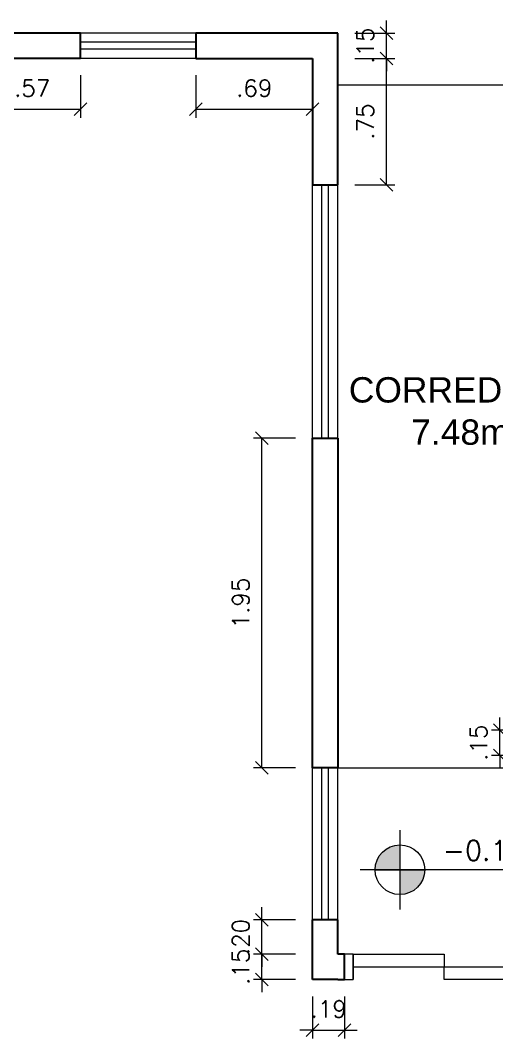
# Model space of a CAD drawing. Header units: centimetres. Extents: x 459.1 to 510, y 305.5 to 323.6.
# Drawn here: x 471.04 to 473.86, y 305.47 to 311.5 of the extents above; entities that cross this region are included whole.
import ezdxf
from ezdxf.enums import TextEntityAlignment as Align

# ---------------------------------------------------------------- set-up
doc = ezdxf.new("R2010")
doc.units = ezdxf.units.CM
doc.header["$LTSCALE"] = 0.8
doc.linetypes.add('CONTINU', pattern=[0])
for name, color, linetype, lineweight in [('ARQ-ALVENARIA', 1, 'Continuous', 30), ('ARQ-ALVENARIA FINA', 1, 'Continuous', 20), ('ARQ-COTAS', 30, 'Continuous', 9), ('ARQ-ESQUADRIA', 2, 'Continuous', 15), ('ARQ-JANELA', 3, 'CONTINU', 15), ('ARQ-PISO', 4, 'CONTINU', 0), ('ARQ-SÍMBOLOS', 2, 'Continuous', 15), ('ARQ-TEXTO2', 2, 'Continuous', 15), ('ARQ-TEXTO4', 4, 'Continuous', 30)]:
    doc.layers.add(name, color=color, linetype=linetype, lineweight=lineweight)
doc.styles.add('arial', font='arial.ttf')
doc.styles.add('ROMANS', font='romans.shx')
doc.styles.add('Romans_Anot', font='romans.shx')
doc.dimstyles.new('Escala 1-50', dxfattribs={"dimscale": 0.5, "dimtxt": 0.2, "dimasz": 0.15, "dimexe": 0.1, "dimexo": 0.2, "dimgap": 0.15, "dimtad": 1, "dimzin": 4, "dimdsep": 46, "dimtxsty": 'Romans_Anot', "dimblk": 'OBLIQUE', "dimcen": 0.25, "dimclrd": 256, "dimclre": 256, "dimclrt": 2, "dimadec": 0, "dimazin": 0, "dimtfac": 1, "dimtix": 1, "dimtmove": 2, "dimatfit": 3, "dimfxl": 1, "dimtfillclr": 256, "dimlwd": -1, "dimlwe": -1, "dimarcsym": 0})

# ---------------------------------------------------------------- blocks, each defined once
blk = doc.blocks.new('_Oblique')
at = {"color": 0, "linetype": 'ByBlock', "lineweight": -2}
blk.add_line((-0.5, -0.5), (0.5, 0.5), dxfattribs=at)
blk = doc.blocks.new('*D130')
at = {"layer": 'ARQ-COTAS', "ltscale": 0.03, "transparency": 16777216}
for p, q in [((470.8232, 311.1713), (470.8232, 310.9203)), ((471.3932, 311.1713), (471.3932, 310.9203)), ((470.8232, 310.9703), (471.3932, 310.9703))]:
    blk.add_line(p, q, dxfattribs=at)
at = {"layer": 'Defpoints', "color": 0, "lineweight": 5, "ltscale": 0.03, "transparency": 16777216}
for p in [(470.8232, 311.2713), (471.3932, 311.2713), (471.3932, 310.9703)]:
    blk.add_point(p, dxfattribs=at)
at = {"layer": 'ARQ-COTAS', "ltscale": 0.03, "transparency": 16777216, "xscale": 0.075, "yscale": 0.075, "zscale": 0.075, "rotation": 180}
blk.add_blockref('_Oblique', (470.8232, 310.9703), dxfattribs=at)
at = {"layer": 'ARQ-COTAS', "ltscale": 0.03, "transparency": 16777216, "xscale": 0.075, "yscale": 0.075, "zscale": 0.075}
blk.add_blockref('_Oblique', (471.3932, 310.9703), dxfattribs=at)
at = {"layer": 'ARQ-COTAS', "color": 2, "ltscale": 0.03, "transparency": 16777216, "insert": (471.1082, 311.0953), "char_height": 0.1, "attachment_point": 5, "style": 'Romans_Anot'}
blk.add_mtext('.57', dxfattribs=at)
blk = doc.blocks.new('*D132')
at = {"layer": 'ARQ-COTAS', "ltscale": 0.03, "transparency": 16777216}
for p, q in [((472.0772, 311.1713), (472.0772, 310.9203)), ((472.7672, 311.1713), (472.7672, 310.9203)), ((472.0772, 310.9703), (472.7672, 310.9703))]:
    blk.add_line(p, q, dxfattribs=at)
at = {"layer": 'Defpoints', "color": 0, "lineweight": 5, "ltscale": 0.03, "transparency": 16777216}
for p in [(472.0772, 311.2713), (472.7672, 311.2713), (472.7672, 310.9703)]:
    blk.add_point(p, dxfattribs=at)
at = {"layer": 'ARQ-COTAS', "ltscale": 0.03, "transparency": 16777216, "xscale": 0.075, "yscale": 0.075, "zscale": 0.075, "rotation": 180}
blk.add_blockref('_Oblique', (472.0772, 310.9703), dxfattribs=at)
at = {"layer": 'ARQ-COTAS', "ltscale": 0.03, "transparency": 16777216, "xscale": 0.075, "yscale": 0.075, "zscale": 0.075}
blk.add_blockref('_Oblique', (472.7672, 310.9703), dxfattribs=at)
at = {"layer": 'ARQ-COTAS', "color": 2, "ltscale": 0.03, "transparency": 16777216, "insert": (472.4222, 311.0953), "char_height": 0.1, "attachment_point": 5, "style": 'Romans_Anot'}
blk.add_mtext('.69', dxfattribs=at)
blk = doc.blocks.new('*D162')
at = {"layer": 'ARQ-COTAS', "ltscale": 0.03, "transparency": 16777216}
for p, q in [((472.4672, 305.9703), (472.4672, 306.0453)), ((472.6672, 305.9703), (472.4172, 305.9703)), ((472.4672, 305.8203), (472.4672, 305.9703)), ((472.6672, 305.8203), (472.4172, 305.8203)), ((472.4672, 305.8203), (472.4672, 305.7453))]:
    blk.add_line(p, q, dxfattribs=at)
at = {"layer": 'Defpoints', "color": 0, "lineweight": 5, "ltscale": 0.03, "transparency": 16777216}
for p in [(472.4672, 305.9703), (472.7672, 305.9703), (472.7672, 305.8203)]:
    blk.add_point(p, dxfattribs=at)
at = {"layer": 'ARQ-COTAS', "ltscale": 0.03, "transparency": 16777216, "xscale": 0.075, "yscale": 0.075, "zscale": 0.075}
for p, rotation in [((472.4672, 305.9703), 270), ((472.4672, 305.8203), 90)]:
    blk.add_blockref('_Oblique', p, dxfattribs=dict(at, rotation=rotation))
at = {"layer": 'ARQ-COTAS', "color": 2, "ltscale": 0.03, "transparency": 16777216, "insert": (472.3422, 305.8953), "char_height": 0.1, "attachment_point": 5, "rotation": 90, "style": 'Romans_Anot'}
blk.add_mtext('.15', dxfattribs=at)
blk = doc.blocks.new('*D163')
at = {"layer": 'ARQ-COTAS', "ltscale": 0.03, "transparency": 16777216}
for p, q in [((472.4672, 306.1733), (472.4672, 306.2483)), ((472.6672, 306.1733), (472.4172, 306.1733)), ((472.4672, 305.9703), (472.4672, 306.1733)), ((472.6672, 305.9703), (472.4172, 305.9703)), ((472.4672, 305.9703), (472.4672, 305.8953))]:
    blk.add_line(p, q, dxfattribs=at)
at = {"layer": 'Defpoints', "color": 0, "lineweight": 5, "ltscale": 0.03, "transparency": 16777216}
for p in [(472.4672, 306.1733), (472.7672, 306.1733), (472.7672, 305.9703)]:
    blk.add_point(p, dxfattribs=at)
at = {"layer": 'ARQ-COTAS', "ltscale": 0.03, "transparency": 16777216, "xscale": 0.075, "yscale": 0.075, "zscale": 0.075}
for p, rotation in [((472.4672, 306.1733), 270), ((472.4672, 305.9703), 90)]:
    blk.add_blockref('_Oblique', p, dxfattribs=dict(at, rotation=rotation))
at = {"layer": 'ARQ-COTAS', "color": 2, "ltscale": 0.03, "transparency": 16777216, "insert": (472.3422, 306.0718), "char_height": 0.1, "attachment_point": 5, "rotation": 90, "style": 'Romans_Anot'}
blk.add_mtext('.20', dxfattribs=at)
blk = doc.blocks.new('*D165')
at = {"layer": 'ARQ-COTAS', "ltscale": 0.03, "transparency": 16777216}
for p, q in [((472.6672, 309.0233), (472.4172, 309.0233)), ((472.4672, 307.0733), (472.4672, 309.0233)), ((472.6672, 307.0733), (472.4172, 307.0733))]:
    blk.add_line(p, q, dxfattribs=at)
at = {"layer": 'Defpoints', "color": 0, "lineweight": 5, "ltscale": 0.03, "transparency": 16777216}
for p in [(472.4672, 309.0233), (472.7672, 309.0233), (472.7672, 307.0733)]:
    blk.add_point(p, dxfattribs=at)
at = {"layer": 'ARQ-COTAS', "ltscale": 0.03, "transparency": 16777216, "xscale": 0.075, "yscale": 0.075, "zscale": 0.075}
for p, rotation in [((472.4672, 309.0233), 90), ((472.4672, 307.0733), 270)]:
    blk.add_blockref('_Oblique', p, dxfattribs=dict(at, rotation=rotation))
at = {"layer": 'ARQ-COTAS', "color": 2, "ltscale": 0.03, "transparency": 16777216, "insert": (472.3422, 308.0483), "char_height": 0.1, "attachment_point": 5, "rotation": 90, "style": 'Romans_Anot'}
blk.add_mtext('1.95', dxfattribs=at)
blk = doc.blocks.new('*D167')
at = {"layer": 'ARQ-COTAS', "ltscale": 0.03, "transparency": 16777216}
for p, q in [((473.0172, 311.2713), (473.2544, 311.2713)), ((473.2044, 310.5233), (473.2044, 311.2713)), ((473.0172, 310.5233), (473.2544, 310.5233))]:
    blk.add_line(p, q, dxfattribs=at)
at = {"layer": 'Defpoints', "color": 0, "lineweight": 5, "ltscale": 0.03, "transparency": 16777216}
for p in [(472.9172, 311.2713), (473.2044, 311.2713), (472.9172, 310.5233)]:
    blk.add_point(p, dxfattribs=at)
at = {"layer": 'ARQ-COTAS', "ltscale": 0.03, "transparency": 16777216, "xscale": 0.075, "yscale": 0.075, "zscale": 0.075}
for p, rotation in [((473.2044, 311.2713), 90), ((473.2044, 310.5233), 270)]:
    blk.add_blockref('_Oblique', p, dxfattribs=dict(at, rotation=rotation))
at = {"layer": 'ARQ-COTAS', "color": 2, "ltscale": 0.03, "transparency": 16777216, "insert": (473.0794, 310.8973), "char_height": 0.1, "attachment_point": 5, "rotation": 90, "style": 'Romans_Anot'}
blk.add_mtext('.75', dxfattribs=at)
blk = doc.blocks.new('*D168')
at = {"layer": 'ARQ-COTAS', "ltscale": 0.03, "transparency": 16777216}
for p, q in [((473.2044, 311.4213), (473.2044, 311.4963)), ((473.0172, 311.4213), (473.2544, 311.4213)), ((473.2044, 311.2713), (473.2044, 311.4213)), ((473.0172, 311.2713), (473.2544, 311.2713)), ((473.2044, 311.2713), (473.2044, 311.1963))]:
    blk.add_line(p, q, dxfattribs=at)
at = {"layer": 'Defpoints', "color": 0, "lineweight": 5, "ltscale": 0.03, "transparency": 16777216}
for p in [(472.9172, 311.4213), (473.2044, 311.4213), (472.9172, 311.2713)]:
    blk.add_point(p, dxfattribs=at)
at = {"layer": 'ARQ-COTAS', "ltscale": 0.03, "transparency": 16777216, "xscale": 0.075, "yscale": 0.075, "zscale": 0.075}
for p, rotation in [((473.2044, 311.4213), 270), ((473.2044, 311.2713), 90)]:
    blk.add_blockref('_Oblique', p, dxfattribs=dict(at, rotation=rotation))
at = {"layer": 'ARQ-COTAS', "color": 2, "ltscale": 0.03, "transparency": 16777216, "insert": (473.0794, 311.3463), "char_height": 0.1, "attachment_point": 5, "rotation": 90, "style": 'Romans_Anot'}
blk.add_mtext('.15', dxfattribs=at)
blk = doc.blocks.new('*D170')
at = {"layer": 'ARQ-COTAS', "ltscale": 0.03, "transparency": 16777216}
for p, q in [((472.7672, 305.7203), (472.7672, 305.4703)), ((472.9572, 305.7203), (472.9572, 305.4703)), ((472.7672, 305.5203), (472.6922, 305.5203)), ((472.7672, 305.5203), (472.9572, 305.5203)), ((472.9572, 305.5203), (473.0322, 305.5203))]:
    blk.add_line(p, q, dxfattribs=at)
at = {"layer": 'Defpoints', "color": 0, "lineweight": 5, "ltscale": 0.03, "transparency": 16777216}
for p in [(472.7672, 305.8203), (472.9572, 305.8203), (472.9572, 305.5203)]:
    blk.add_point(p, dxfattribs=at)
at = {"layer": 'ARQ-COTAS', "ltscale": 0.03, "transparency": 16777216, "xscale": 0.075, "yscale": 0.075, "zscale": 0.075}
blk.add_blockref('_Oblique', (472.7672, 305.5203), dxfattribs=at)
at = {"layer": 'ARQ-COTAS', "ltscale": 0.03, "transparency": 16777216, "xscale": 0.075, "yscale": 0.075, "zscale": 0.075, "rotation": 180}
blk.add_blockref('_Oblique', (472.9572, 305.5203), dxfattribs=at)
at = {"layer": 'ARQ-COTAS', "color": 2, "ltscale": 0.03, "transparency": 16777216, "insert": (472.8622, 305.6453), "char_height": 0.1, "attachment_point": 5, "style": 'Romans_Anot'}
blk.add_mtext('.19', dxfattribs=at)
blk = doc.blocks.new('*D293')
at = {"layer": 'ARQ-COTAS', "ltscale": 0.03, "transparency": 16777216}
for p, q in [((473.8756, 307.2962), (473.8756, 307.3712)), ((474.2728, 307.2962), (473.8256, 307.2962)), ((473.8756, 307.1462), (473.8756, 307.2962)), ((474.2728, 307.1462), (473.8256, 307.1462)), ((473.8756, 307.1462), (473.8756, 307.0712))]:
    blk.add_line(p, q, dxfattribs=at)
at = {"layer": 'Defpoints', "color": 0, "lineweight": 5, "ltscale": 0.03, "transparency": 16777216}
for p in [(473.8756, 307.2962), (474.3728, 307.2962), (474.3728, 307.1462)]:
    blk.add_point(p, dxfattribs=at)
at = {"layer": 'ARQ-COTAS', "ltscale": 0.03, "transparency": 16777216, "xscale": 0.075, "yscale": 0.075, "zscale": 0.075}
for p, rotation in [((473.8756, 307.2962), 270), ((473.8756, 307.1462), 90)]:
    blk.add_blockref('_Oblique', p, dxfattribs=dict(at, rotation=rotation))
at = {"layer": 'ARQ-COTAS', "color": 2, "ltscale": 0.03, "transparency": 16777216, "insert": (473.7506, 307.2212), "char_height": 0.1, "attachment_point": 5, "rotation": 90, "style": 'Romans_Anot'}
blk.add_mtext('.15', dxfattribs=at)
blk = doc.blocks.new('Nível_Planta')
at = {"layer": 'ARQ-SÍMBOLOS', "ltscale": 0.1}
h = blk.add_hatch(color=1, dxfattribs=at)
h.dxf.hatch_style = 1
h.paths.add_polyline_path([(-0.25, 0), (0, 0), (0, 0.25, 0.414214)])
h.paths.add_polyline_path([(0.25, 0), (0, 0), (0, -0.25, 0.414214)])
at = {"layer": 'ARQ-SÍMBOLOS', "color": 1}
for p, q in [((0, 0.4), (0, -0.4)), ((1.535, 0), (-0.4, 0))]:
    blk.add_line(p, q, dxfattribs=at)
at = {"layer": 'ARQ-SÍMBOLOS', "color": 1, "ltscale": 0.1}
blk.add_line((-0.25, 0), (0.25, 0), dxfattribs=at)
at = {"layer": 'ARQ-SÍMBOLOS', "color": 1}
blk.add_circle((0, 0), 0.25, dxfattribs=at)
at = {"layer": 'ARQ-TEXTO2', "style": 'ROMANS'}
blk.add_attdef('NIVEL-ACABADO', text='', height=0.2, dxfattribs=at).set_placement((0.432, 0.034), align=Align.BOTTOM_LEFT)

msp = doc.modelspace()

# ---------------------------------------------------------------- linework, layer by layer
at = {"layer": 'ARQ-ALVENARIA'}
for p, q in [((471.3932, 311.4213), (470.8232, 311.4213)), ((471.3932, 311.2713), (471.3932, 311.4213)), ((472.9172, 311.4213), (472.0772, 311.4213)), ((472.0772, 311.4213), (472.0772, 311.2713)), ((472.9172, 310.5233), (472.9172, 311.4213)), ((471.3932, 311.2713), (470.8232, 311.2713)), ((472.0772, 311.2713), (472.7672, 311.2713)), ((472.7672, 311.2713), (472.7672, 310.5233)), ((472.7672, 310.5233), (472.9172, 310.5233)), ((472.7672, 307.0733), (472.7672, 309.0233)), ((472.7672, 309.0233), (472.9172, 309.0233)), ((472.9172, 309.0233), (472.9172, 307.0733)), ((472.9172, 307.0733), (472.7672, 307.0733)), ((472.9172, 306.1733), (472.7672, 306.1733)), ((472.7672, 305.8203), (472.7672, 306.1733)), ((472.9172, 305.9703), (472.9172, 306.1733)), ((472.9572, 305.9703), (472.9172, 305.9703)), ((472.9572, 305.8203), (472.9572, 305.9703)), ((472.9172, 305.8203), (472.7672, 305.8203)), ((472.9172, 305.8203), (472.9572, 305.8203))]:
    msp.add_line(p, q, dxfattribs=at)
at = {"layer": 'ARQ-ALVENARIA FINA'}
for p, q in [((472.0772, 311.4213), (471.3932, 311.4213)), ((472.0772, 311.2713), (471.3932, 311.2713)), ((472.7672, 309.0233), (472.7672, 310.5233)), ((472.9172, 309.0233), (472.9172, 310.5233)), ((472.7672, 306.1733), (472.7672, 307.0733)), ((472.9172, 306.1733), (472.9172, 307.0733))]:
    msp.add_line(p, q, dxfattribs=at)
at = {"layer": 'ARQ-ESQUADRIA'}
for p, q in [((473.0072, 305.9703), (472.9572, 305.9703)), ((473.0072, 305.9703), (473.0072, 305.8203)), ((473.0072, 305.9703), (473.5472, 305.9703)), ((473.0072, 305.8203), (473.0072, 305.9703)), ((473.5472, 305.9703), (473.5472, 305.8953)), ((473.0072, 305.8953), (474.0872, 305.8953)), ((473.5472, 305.8953), (474.0872, 305.8953)), ((473.5472, 305.8203), (473.5472, 305.8953)), ((472.9572, 305.8203), (473.0072, 305.8203)), ((474.0872, 305.8203), (473.5472, 305.8203))]:
    msp.add_line(p, q, dxfattribs=at)
at = {"layer": 'ARQ-JANELA', "ltscale": 0.03}
for p, q in [((472.0772, 311.3663), (471.3932, 311.3663)), ((472.0772, 311.3263), (471.3932, 311.3263)), ((472.8222, 309.0233), (472.8222, 310.5233)), ((472.8622, 309.0233), (472.8622, 310.5233)), ((472.8222, 306.1733), (472.8222, 307.0733)), ((472.8622, 306.1733), (472.8622, 307.0733))]:
    msp.add_line(p, q, dxfattribs=at)
at = {"layer": 'ARQ-PISO', "ltscale": 0.03}
for p, q in [((474.3728, 311.1123), (472.9172, 311.1123)), ((472.9172, 307.0733), (474.3728, 307.0733))]:
    msp.add_line(p, q, dxfattribs=at)

# ---------------------------------------------------------------- block references
at = {"layer": 'ARQ-SÍMBOLOS', "xscale": 0.5881086408830632, "yscale": 0.5881086408830632, "zscale": 0.5881086408830632}
msp.add_blockref('Nível_Planta', (473.2844, 306.4697), dxfattribs=at).add_auto_attribs({'NIVEL-ACABADO': '-0.16'})

# ---------------------------------------------------------------- texts
at = {"layer": 'ARQ-TEXTO4', "ltscale": 0.03, "insert": (472.3757, 309.3847), "char_height": 0.15, "attachment_point": 1, "style": 'arial'}
msp.add_mtext_dynamic_manual_height_columns('\\pi0.60629,t1.65629;CORREDOR 3\\P\\pi0.97551,t2.02551;7.48m²', width=2.589806, gutter_width=39.7083, heights=[0], dxfattribs=at)

# ---------------------------------------------------------------- dimensions: what is measured, and where the dimension line sits
at = {"layer": 'ARQ-COTAS', "ltscale": 0.03}
for base, p1, p2, picture, middle in [((473.2044, 311.4213), (472.9172, 311.2713), (472.9172, 311.4213), '*D168', (473.0794, 311.3463)), ((473.2044, 311.2713), (472.9172, 310.5233), (472.9172, 311.2713), '*D167', (473.0794, 310.8973)), ((472.4672, 309.0233), (472.7672, 307.0733), (472.7672, 309.0233), '*D165', (472.3422, 308.0483)), ((473.8756, 307.2962), (474.3728, 307.1462), (474.3728, 307.2962), '*D293', (473.7506, 307.2212)), ((472.4672, 306.1733), (472.7672, 305.9703), (472.7672, 306.1733), '*D163', (472.3422, 306.0718)), ((472.4672, 305.9703), (472.7672, 305.8203), (472.7672, 305.9703), '*D162', (472.3422, 305.8953))]:
    dim = msp.add_linear_dim(base=base, p1=p1, p2=p2, angle=90, dimstyle='Escala 1-50', dxfattribs=at)
    dim.commit()
    dim.dimension.update_dxf_attribs({"geometry": picture, "text_midpoint": middle})
for base, p1, p2, picture, middle in [((471.3932, 310.9703), (470.8232, 311.2713), (471.3932, 311.2713), '*D130', (471.1082, 311.0953)), ((472.7672, 310.9703), (472.0772, 311.2713), (472.7672, 311.2713), '*D132', (472.4222, 311.0953)), ((472.9572, 305.5203), (472.7672, 305.8203), (472.9572, 305.8203), '*D170', (472.8622, 305.6453))]:
    dim = msp.add_linear_dim(base=base, p1=p1, p2=p2, dimstyle='Escala 1-50', dxfattribs=at)
    dim.commit()
    dim.dimension.update_dxf_attribs({"geometry": picture, "text_midpoint": middle})

doc.saveas('drawing.dxf')
